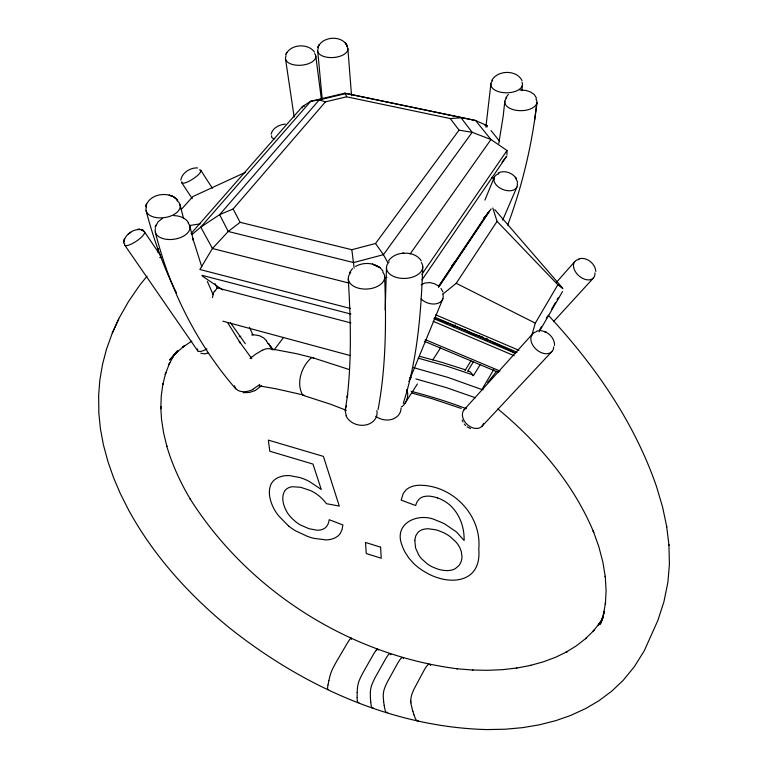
<?xml version="1.0" encoding="UTF-8"?>
<svg xmlns="http://www.w3.org/2000/svg" width="768" height="768" viewBox="0 0 768 768"><rect width="100%" height="100%" fill="white"/><g stroke="black" fill="none" stroke-linecap="round" stroke-linejoin="round"><path stroke-width="1.15" d="M487.104 127.037L487.123 125.683L475.574 120.509L344.774 93.187L310.781 101.242L302.342 106.675L190.982 233.664M386.477 267.61L385.171 309.955M506.918 154.598L507.014 150.509L490.963 139.517L472.166 132.307L459.053 130.147L450.278 118.55L346.56 96.806L325.45 101.846L319.21 99.926L310.781 101.242L200.774 227.117L192.125 234.365M357.168 692.602L357.13 697.411M357.178 692.477L357.379 688.771A25.43 6.019 -69.4 0 1 357.552 687.178L357.619 686.688A13.939 3.312 -69.4 0 1 357.926 684.95A8.17 1.949 -69.3 0 1 358.934 681.331A9.802 2.333 -69.3 0 1 359.894 678.97A15.043 3.571 -69.3 0 1 360.874 676.829L361.824 674.918A45.629 10.637 -69.3 0 1 362.803 673.037L373.43 654.355A45.264 10.512 -69.4 0 1 374.381 652.838L375.302 651.466A14.842 3.494 -69.6 0 1 376.234 650.208M422.755 266.726C421.075 312.682 417.533 359.299 403.277 403.306M180.826 180.077C181.949 172.714 190.464 167.443 197.616 167.942M370.378 691.872L370.416 691.373A13.978 3.878 -71.4 0 1 370.627 689.597A8.198 2.285 -71.4 0 1 371.462 685.901A9.83 2.736 -71.4 0 1 372.355 683.51A15.091 4.176 -71.4 0 1 373.296 681.35L374.218 679.421A45.792 12.461 -71.3 0 1 375.168 677.52L385.69 658.752A45.418 12.307 -71.4 0 1 386.65 657.226L387.581 655.853A14.88 4.09 -71.6 0 1 388.541 654.595A9.677 2.669 -71.7 0 1 389.482 653.76M490.915 83.77L485.885 127.2M521.856 90.643L522.461 84.95M504.835 101.213L503.155 116.4L498.797 143.405M327.542 687.773L327.984 685.008M534.586 120.259L536.909 102.71C532.08 144.499 522.374 185.741 507.648 225.158M378.067 409.632C386.227 366.077 386.246 321.485 384.691 277.354M328.003 684.893L328.896 680.477M271.171 134.122C272.515 127.872 279.514 124.56 285.389 124.109M328.925 680.352L329.731 676.925A25.296 3.782 -65.2 0 1 330.144 675.437L330.278 674.976A13.872 2.083 -65.1 0 1 330.806 673.344A8.131 1.229 -65.1 0 1 332.17 669.898A9.754 1.469 -65.1 0 1 333.264 667.603A14.966 2.246 -65.1 0 1 334.349 665.52L335.357 663.648A45.37 6.682 -65 0 1 336.384 661.795L347.232 643.315A45.014 6.595 -65.1 0 1 348.182 641.808L349.075 640.426A14.765 2.198 -65.2 0 1 349.958 639.158A9.6 1.43 -65.3 0 1 350.736 638.266M157.574 252.067L158.41 248.688M531.734 335.52L535.306 323.146L557.837 284.746L497.059 221.357L492.797 208.022M155.798 225.264L155.203 227.27L158.054 221.779L162.49 218.371M145.949 205.958C149.77 193.334 169.363 190.762 177.763 200.179L173.827 196.954L177.533 199.853M285.696 54.941C289.968 44.035 308.054 42.845 314.525 52.118M169.805 362.544L165.216 374.486L165.821 372.643L162.797 384.538L162.96 383.645L161.242 396.01L160.81 408.739L160.723 406.493L161.558 419.597L163.613 432.912L166.858 446.362L166.618 445.613C172.128 464.611 180.461 482.669 190.57 499.632L190.195 499.027C248.381 590.909 349.546 654.941 457.411 668.803L456.854 668.755L473.021 670.07M317.981 47.328L319.114 44.832L317.981 47.328C322.291 35.981 342.605 34.906 347.318 46.262L345.341 42.758L347.386 46.109M146.995 276.221L139.555 285.427L128.458 301.603L119.318 317.731L112.282 333.062L106.464 349.344L102.605 364.013L99.859 379.939L98.65 395.251L98.842 413.136L100.435 428.899L103.421 444.845L107.971 461.674L113.578 477.725L120.413 493.757L128.794 510.374C153.581 555.581 188.736 594.451 228.451 627.053L228.643 627.206C301.805 685.68 392.179 727.181 486.922 729.581L505.315 729.216L522.49 727.661L539.03 724.886L555.59 720.71L570.605 715.469L585.696 708.547L598.81 700.81L611.77 691.162L623.213 680.304L634.31 666.749L644.218 650.88L657.946 620.246L663.907 601.814L667.872 582.413L669.418 564.278L668.909 544.589M408.883 381.504L442.886 298.685M484.906 200.102L494.39 177.053M603.274 616.723L600.691 623.453L604.339 611.357L603.322 615.398L605.539 602.467L605.386 604.31L606.096 590.611L605.261 576.25L605.309 577.046L602.87 562.09L598.819 546.643L593.155 530.832L593.76 532.378C573.446 483.638 538.224 442.426 497.894 408.95M169.574 363.158L168.989 364.454L174.682 353.76L171.331 359.184L177.082 351.053M502.685 220.109L516.902 187.066M603.36 616.493L599.702 624.682L602.611 618.538M112.282 333.062L118.675 319.104M286.08 53.933L286.79 52.435M214.925 291.302L217.152 287.856L215.059 283.642M505.738 97.901L508.358 94.368M491.779 80.381C497.626 69.898 516.71 69.59 522.01 80.582M539.136 331.814L562.56 291.485M539.722 329.635L541.517 326.544M546.326 318.269L547.526 316.205M551.731 308.966L555.341 302.765M557.146 299.664L558.346 297.6M401.27 406.906A12.23 7.238 61.5 0 0 402.682 406.109C406.733 402.23 409.315 395.184 406.656 389.616M405.091 403.19L417.427 383.942M481.872 389.606L493.843 369.389M349.354 272.813L352.531 268.589M418.214 358.186L446.755 366.115L473.76 375.187L480.144 364.694M603.35 616.934L598.157 625.459L600.509 621.974L592.925 631.526L594.23 630.115L585.504 638.736L586.176 638.17L576.384 645.821L565.613 652.474L567.514 651.494L555.802 657.178L543.302 661.853L530.093 665.501L530.803 665.366L516.259 668.141L516.931 668.016L502.512 669.667L487.642 670.32L472.397 670.013M467.722 371.088L473.242 362.064M486.538 340.387L487.507 338.813M465.014 370.512L470.947 360.864M432.845 359.904L440.544 347.885M454.032 326.851L455.309 324.845M443.184 293.856L456.221 283.306L497.059 221.357M438.336 286.56L487.862 212.659M438.49 287.04L489.446 210.989M438.845 286.944L491.117 208.886M422.006 279.888L506.89 155.962M421.862 274.32L507.014 150.509M410.179 253.891L490.963 139.517L475.574 120.509L344.774 93.187L345.408 94.166M325.45 101.846L233.117 208.992L240.106 222.326L351.83 249.706L375.533 243.504L459.053 130.147M274.224 349.824L283.574 337.392M176.218 352.118L169.565 360.058L177.917 350.938L175.114 353.741L184.8 345.485L182.64 347.222L191.808 341.107M502.013 162.182L506.189 156.845M496.742 371.117L487.709 382.445M483.725 217.862L484.55 216.826M451.613 265.987L454.723 262.109M388.541 260.784C391.978 255.974 397.949 253.277 403.795 253.248L402.432 253.344C409.277 252.499 417.494 254.592 421.229 260.842M446.112 323.683L446.947 322.694L493.574 342.538L515.702 353.222M556.541 282.221L574.704 261.658M485.299 339.59L486.49 338.246M181.142 209.587L192.874 196.56L245.549 172.272M492.71 343.498L493.574 342.538M463.853 409.997L532.819 333.638M553.498 321.638L593.29 278.17M481.891 426.355L551.808 351.658M261.6 385.68L255.274 390.499M328.262 689.328L327.648 689.626M250.051 358.598L255.418 354.307L262.416 350.17M143.078 230.381L141.254 229.459L143.078 230.381C135.264 226.925 123.322 234.816 123.888 243.456M358.896 702.384L357.984 702.701L357.418 701.578A25.248 5.933 -69.4 0 1 357.274 700.57L357.13 697.536M387.686 712.33L386.525 712.704L385.574 711.533A25.421 7.949 -73.5 0 1 385.171 710.333L384.47 707.088M240.106 222.326L228.23 231.475L212.438 248.506L199.891 269.482L350.544 308.486M130.771 232.358L128.342 234.192M373.142 707.722L372.154 707.933L371.462 706.8A25.325 6.941 -71.4 0 1 371.203 705.715L370.771 702.566M421.181 284.822L424.704 283.056L429.936 282.576L434.246 283.67L437.856 285.562M418.522 720.826L417.254 720.97L415.968 719.654A25.661 10.09 -78.3 0 1 415.354 718.454L414.038 715.008M355.546 266.429C362.986 262.195 373.094 262.406 379.949 267.686L372.403 264.125L379.862 267.475L383.05 271.104M252.826 389.299L258.854 385.181A16.502 10.426 -26.9 0 0 259.661 384.365M255.053 390.614L249.408 392.477L243.187 392.678M233.117 208.992L219.629 214.646L200.774 227.117L212.438 248.506L348.845 283.018M498.173 172.954C504.403 169.891 512.592 172.771 516.221 178.493L515.347 177.322L517.661 182.294M303.974 395.126L275.856 388.752L259.094 385.872M207.888 353.136L204.845 353.894L200.813 353.27M239.251 336.682L240.768 336.298M536.506 331.248L538.685 330.701M384.614 277.882L386.918 277.325M304.618 106.147L302.342 106.675L302.458 108.01M578.707 258.835C586.57 256.56 595.334 263.51 595.805 271.478M189.878 225.456L200.323 223.853M450.278 118.55L461.05 117.802L472.166 132.307L383.424 254.688L353.578 262.56L228.23 231.475L219.629 214.646L319.21 99.926L345.514 93.667L346.56 96.806M159.696 257.53L162.038 257.424M519.84 89.99L525.782 90.413L530.582 91.968L534.336 94.608L536.467 98.131M173.818 215.635C179.414 215.731 185.616 217.738 188.563 222.835M540.893 330.682C548.074 331.488 554.794 337.987 554.534 345.466M271.363 348.893L296.717 353.722L312.778 357.744L349.325 369.571M484.781 125.194L487.123 125.683M409.853 377.405L411.37 377.77M420.144 356.467L441.648 362.266L465.6 369.859M413.549 367.622L448.08 377.472L481.824 389.53M415.891 378.912L446.314 387.61L475.546 397.805M201.878 275.29L350.918 314.074M217.152 287.856L350.909 322.934M222.874 321.187L350.304 355.584M412.214 393.13L432.202 398.726L461.184 408.432M482.717 336.96L469.229 333.043L464.554 329.386M434.256 318.134L446.947 322.694M346.368 410.342L330.47 404.189L302.87 395.27C296.246 384.49 300.682 368.851 309.254 359.875A12.874 4.829 -74.8 0 1 314.035 358.291M470.563 428.602L467.107 426.826M425.28 339.638L499.987 371.05M424.32 341.27L498.634 372.48M433.968 318.682L515.165 353.222M433.181 321.322L514.205 355.738M435.667 314.794L518.861 350.266M435.072 317.318L517.046 352.224M456.221 283.306L535.306 323.146M272.064 349.488L269.405 348.605L266.198 348.816A18.912 13.44 -54.9 0 0 262.426 350.246M491.866 177.322L493.498 178.483M202.32 276.077L222.758 289.93M143.395 230.698L142.406 229.93L143.962 231.178M557.837 284.746L562.915 288.758M288.422 525.869L278.371 515.53A44.093 26.256 33.3 0 1 273.12 507.178C269.837 500.16 267.677 491.539 271.046 484.166A37.315 22.234 33.5 0 1 274.675 479.712L275.645 478.992A41.05 24.451 33.4 0 1 278.966 477.206L282.72 476.074A34.33 20.477 33.6 0 1 289.843 475.642L299.856 477.562A35.818 21.36 33.5 0 1 309.312 481.459L321.254 489.456L312.989 464.083L269.77 451.21L268.378 440.131L323.405 456.384L339.293 506.083L326.381 503.674A27.466 16.358 33.4 0 0 317.376 494.63A23.616 14.093 33.4 0 0 310.656 490.627L300.682 487.306L292.733 486.72A22.541 13.44 33.5 0 0 288.365 487.891A23.856 14.218 33.5 0 0 285.178 490.32C280.445 497.098 283.498 506.4 287.443 512.832A26.976 16.032 33.3 0 0 291.379 517.786L295.19 521.347A23.53 13.958 33.3 0 0 300.499 525.014L308.995 528.701L316.752 530.189A21.533 12.768 33.2 0 0 322.224 529.498C326.496 528.278 328.829 523.872 329.174 519.696L342.854 524.938L342.077 529.632L340.253 533.453A34.829 20.678 33.2 0 1 335.539 537.581A36.586 21.725 33.2 0 1 333.456 538.522A35.059 20.813 33.2 0 1 325.997 539.914L313.507 538.262A55.536 33.245 33.5 0 1 307.718 536.496L295.536 530.832A36.154 21.437 33.3 0 1 288.422 525.869M548.198 315.149C594.538 364.877 634.368 422.15 656.602 486.826L662.602 507.149L666.634 526.176L669.005 545.376M464.227 424.003L465.571 425.52M494.794 209.635L562.195 287.606M235.757 388.819C196.877 344.035 169.613 289.68 155.347 232.195M491.03 130.57L499.642 141.312M251.789 358.646L239.242 341.366L240.307 343.027L227.606 322.598M245.376 343.776L230.477 322.733M272.966 349.968L268.33 343.402L272.64 349.507M375.533 243.504L383.424 254.688L387.754 262.435M268.608 343.786L272.554 349.392M124.848 245.299L197.702 350.822M440.938 288.355L442.963 291.974M144.576 232.003L160.08 254.794M266.362 340.685L263.75 337.939L260.074 335.981A18.97 14.736 15.2 0 0 251.616 334.906M181.805 182.774L192.211 198.643M200.813 170.333L212.4 188.275M266.525 340.934L267.965 343.661M174.365 288.662L176.506 292.886M173.904 287.645C162.086 262.992 153.014 237.091 146.083 210.662M249.446 327.245L252.922 334.867M327.552 689.491L327.466 688.685A25.114 3.725 -65.1 0 1 327.542 687.773M462.134 420.058L462.97 421.958M207.36 281.405L213.062 294.528M346.272 415.862L345.206 410.669L347.616 394.483L347.213 397.392C351.782 358.109 350.64 318.422 348.278 279.034M201.744 266.726L192.893 238.704L193.45 240.576L189.773 225.869M413.99 714.874L412.877 711.312M412.858 711.264L412.339 709.469M412.301 709.325L411.331 705.293A25.824 10.224 -78.4 0 1 411.014 703.44L410.957 702.97M180.048 204.797L183.562 218.534M384.451 706.954L384.182 705.331M294.154 117.053L285.475 58.579M384.173 705.293L383.683 701.837M321.35 99.101L315.802 56.112M351.83 249.706L354.125 268.099M383.664 701.693L383.309 697.862A25.594 8.064 -73.6 0 1 383.251 696.086L383.261 695.568A14.035 4.445 -73.5 0 1 383.357 693.754A8.227 2.611 -73.5 0 1 384.029 689.99A9.859 3.13 -73.5 0 1 384.854 687.571A15.139 4.781 -73.4 0 1 385.747 685.392L386.64 683.443A45.965 14.275 -73.3 0 1 387.581 681.533L397.997 662.659A45.59 14.093 -73.5 0 1 398.957 661.133L399.907 659.76A14.938 4.685 -73.8 0 1 400.896 658.512A9.715 3.053 -73.8 0 1 401.875 657.686M666.634 526.176L666.73 526.925M322.176 98.938L317.702 50.832M370.762 702.442L370.627 700.867M351.552 95.77L347.866 48.595M370.627 700.829L370.406 697.469M370.397 697.334L370.32 693.514A25.507 7.046 -71.5 0 1 370.378 691.872M411.101 391.315A287.837 152.573 10.2 0 1 465.888 408.538M482.458 388.886A9.725 6.806 82 0 1 483.005 389.837M473.126 375.83A8.995 4.579 74.1 0 0 468.691 371.213L468.528 371.184A6.566 3.821 74.7 0 0 468.259 371.242A5.923 3.446 75.3 0 0 468.01 371.318M376.838 410.65A16.08 13.21 10.2 0 1 365.318 425.059A16.08 13.21 10.2 0 1 346.128 415.901M345.302 409.632A16.934 13.901 10.3 0 1 346.57 405.696M350.774 272.573A18.269 11.309 -3.3 0 0 351.974 285.091A18.269 11.309 -3.3 0 0 371.155 288.518A18.269 11.309 -3.3 0 0 382.704 272.026M401.059 408.173A16.042 13.229 18.2 0 1 392.246 419.261A16.042 13.229 18.2 0 1 375.744 416.294M421.334 262.502A18.154 11.165 -2.3 0 1 403.267 278.438A18.154 11.165 -2.3 0 1 389.136 261.83M176.87 200.621A17.232 9.898 -7.9 0 1 166.272 217.306A17.232 9.898 -7.9 0 1 146.534 206.755M252.912 389.51A15.677 9.907 -27 0 1 234.499 385.776M188.102 223.037A17.53 10.253 -7.8 0 1 174.931 239.107A17.53 10.253 -7.8 0 1 155.453 228.634M346.963 46.397A15.149 7.776 -3.8 0 1 333.149 57.533A15.149 7.776 -3.8 0 1 318.298 48.173M314.63 53.558A15.226 7.853 -4.4 0 1 301.402 65.213A15.226 7.853 -4.4 0 1 286.128 55.891M535.92 98.966A16.08 8.65 -0.1 0 1 519.821 110.65A16.08 8.65 -0.1 0 1 506.659 97.978M521.914 82.109A15.83 8.39 -0.4 0 1 504.96 92.755A15.83 8.39 -0.4 0 1 492.624 80.602M493.238 178.704A14.909 12.144 0.7 0 1 493.949 179.309M213.082 294.019A15.955 11.107 -54.5 0 1 214.387 291.091M212.467 297.667A24.614 16.272 -55.9 0 1 213.322 294.077M143.213 231.389A11.904 3.168 -33.9 0 1 136.435 241.133A11.904 3.168 -33.9 0 1 124.762 243.821M206.986 348.883A11.453 3.792 -34.6 0 1 197.664 348.922M199.363 169.91A11.357 2.89 -33.1 0 1 193.421 178.646A11.357 2.89 -33.1 0 1 181.776 181.738M250.867 356.525A12 5.616 -23 0 1 250.474 356.717M274.733 138.768A11.712 4.55 -22.4 0 1 271.651 135.754M378.269 650.131A13.786 3.254 -69.5 0 0 378.048 649.517A8.045 1.901 -69.6 0 0 377.136 649.296A9.648 2.275 -69.6 0 0 376.234 650.218M350.765 638.198A8.006 1.19 -65.3 0 1 351.35 638.314A13.718 2.045 -65.2 0 1 351.408 638.928L351.398 639.072A25.296 3.782 -65.2 0 1 351.379 639.389M389.491 653.702A8.064 2.227 -71.7 0 1 390.538 653.99M390.547 653.971A13.834 3.811 -71.6 0 1 390.893 654.73M403.488 658.618A13.882 4.368 -73.7 0 0 403.094 657.936A8.093 2.544 -73.8 0 0 401.894 657.619M428.64 664.435A9.792 3.869 -78.6 0 0 427.536 665.251A15.072 5.942 -78.6 0 0 426.49 666.49L425.52 667.862A46.051 17.894 -78.3 0 0 424.55 669.398L414.326 688.493A46.435 18.125 -78.1 0 0 413.443 690.432L412.608 692.41A15.283 6.067 -78.2 0 0 411.802 694.637A9.946 3.965 -78.2 0 0 411.158 697.123A8.294 3.312 -78.2 0 0 410.822 701.002M428.65 664.368A8.16 3.226 -78.7 0 1 430.166 664.781A13.997 5.53 -78.6 0 1 430.752 665.491M410.947 702.902A14.16 5.626 -78.3 0 1 410.822 701.011M517.181 183.13A12.326 7.901 22.6 0 1 509.443 190.79A12.326 7.901 22.6 0 1 495.101 183.389A12.326 7.901 22.6 0 1 498.979 173.741M442.771 293.904A13.373 9.302 21.8 0 1 436.733 303.677A13.373 9.302 21.8 0 1 421.104 299.021M594.941 272.88A12.442 8.141 41.5 0 1 586.618 279.744A12.442 8.141 41.5 0 1 574.138 269.146A12.442 8.141 41.5 0 1 579.12 259.44M553.709 346.886A13.094 9.005 42.2 0 1 536.698 349.776A13.094 9.005 42.2 0 1 536.026 331.891M483.571 423.418A12.182 8.87 43.5 0 1 467.251 424.541A12.182 8.87 43.5 0 1 466.627 407.933M437.616 497.923A24.192 15.149 30.1 0 1 448.906 504.23C459.418 513.082 464.467 526.954 464.122 540.499L456.461 531.955L445.008 524.131A37.181 22.752 29.8 0 0 436.79 520.57C418.973 511.546 392.717 523.056 402.163 545.626A48.298 29.53 29.4 0 0 404.803 551.76L408.653 557.798L413.443 563.28A35.798 21.782 29.7 0 0 419.174 568.157A36.912 22.474 29.7 0 0 425.674 572.352C448.675 586.08 481.862 583.786 478.762 549.13C482.006 515.232 452.39 484.694 418.819 485.261A33.034 20.707 30.3 0 0 411.36 486.73A32.928 20.64 30.3 0 0 405.754 490.205L403.21 493.555L401.155 500.112L415.67 505.546C416.736 501.034 420.077 496.819 424.973 496.397A20.717 12.989 30.1 0 1 430.541 496.262L434.736 497.059A26.784 16.752 30.1 0 1 437.616 497.942M414.806 540.336L415.594 547.997L418.781 555.101A25.219 15.36 29.6 0 0 421.67 558.845L427.008 563.664A21.533 13.094 29.6 0 0 432.086 566.774L436.57 568.666A25.085 15.283 29.6 0 0 449.981 570.394A24.384 14.851 29.6 0 0 455.462 568.512L458.736 565.728A36.048 21.994 29.9 0 0 461.981 556.454L461.261 551.366L459.706 547.421A24.874 15.216 29.6 0 0 455.702 541.728L450.106 536.621A24.154 14.784 29.7 0 0 443.626 532.694L438.845 530.755A31.382 19.133 29.6 0 0 435.024 529.651L428.112 528.758A22.358 13.69 29.7 0 0 423.254 529.402L422.39 529.67A24.634 15.072 29.7 0 0 419.981 530.803A23.971 14.669 29.7 0 0 418.013 532.339L415.766 535.786L414.806 540.336M123.754 241.507L123.638 242.208L124.522 238.781L123.754 241.507M146.275 204.941L145.872 206.803L146.525 203.99L146.275 204.941M138.95 229.344L137.53 229.478L139.987 229.277L138.95 229.344M171.562 195.907L169.152 195.158L172.406 196.186L171.562 195.907M380.602 547.171L365.501 542.458L366.259 553.526L381.235 558.24L380.602 547.171M546.499 332.467L544.723 331.661L546.499 332.506"/></g></svg>
